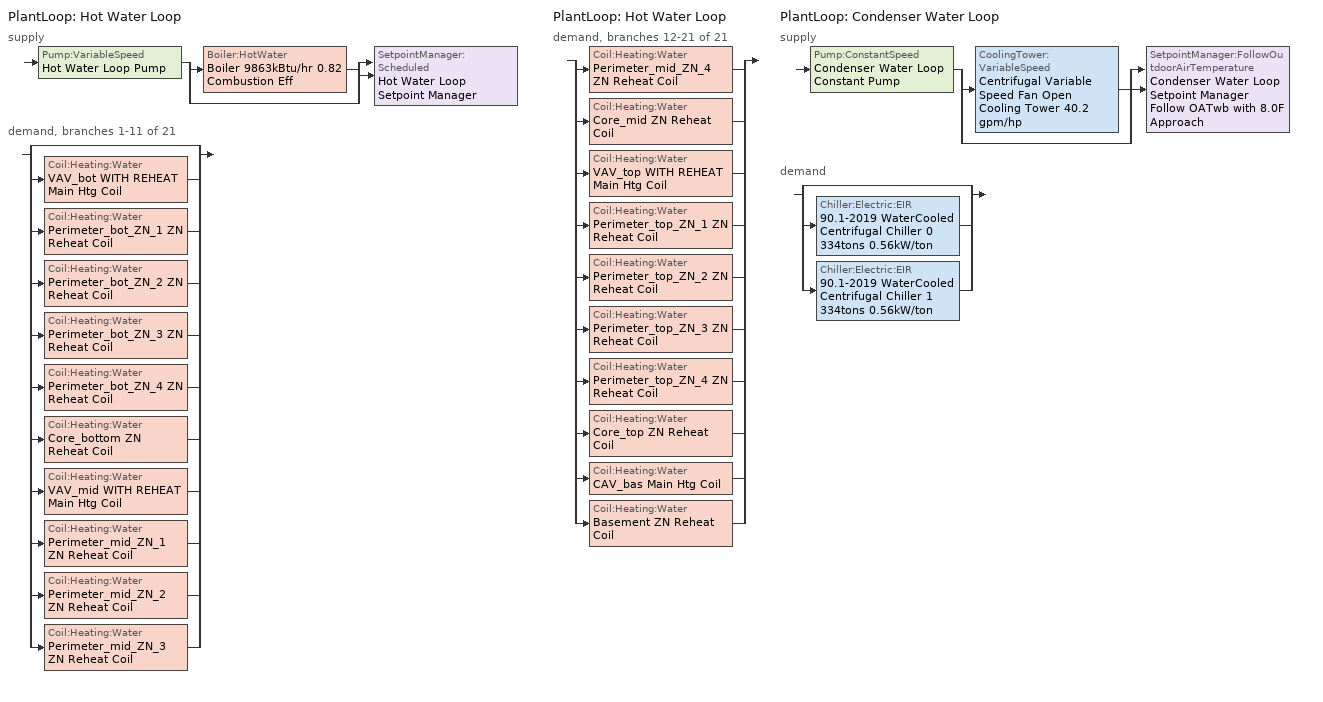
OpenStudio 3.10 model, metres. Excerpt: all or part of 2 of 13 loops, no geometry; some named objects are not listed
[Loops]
PlantLoop 'Hot Water Loop'
 supply: Pump:VariableSpeed 'Hot Water Loop Pump' > split
  | Boiler:HotWater 'Boiler 9863kBtu/hr 0.82 Combustion Eff'
  | bypass
  join > SetpointManager:Scheduled 'Hot Water Loop Setpoint Manager'
 demand, branches 1-11 of 21: split
  | bypass
  | Coil:Heating:Water 'VAV_bot WITH REHEAT Main Htg Coil'
  | Coil:Heating:Water 'Perimeter_bot_ZN_1 ZN Reheat Coil'
  | Coil:Heating:Water 'Perimeter_bot_ZN_2 ZN Reheat Coil'
  | Coil:Heating:Water 'Perimeter_bot_ZN_3 ZN Reheat Coil'
  | Coil:Heating:Water 'Perimeter_bot_ZN_4 ZN Reheat Coil'
  | Coil:Heating:Water 'Core_bottom ZN Reheat Coil'
  | Coil:Heating:Water 'VAV_mid WITH REHEAT Main Htg Coil'
  | Coil:Heating:Water 'Perimeter_mid_ZN_1 ZN Reheat Coil'
  | Coil:Heating:Water 'Perimeter_mid_ZN_2 ZN Reheat Coil'
  | Coil:Heating:Water 'Perimeter_mid_ZN_3 ZN Reheat Coil'
PlantLoop 'Hot Water Loop'
 demand, branches 12-21 of 21: split
  | Coil:Heating:Water 'Perimeter_mid_ZN_4 ZN Reheat Coil'
  | Coil:Heating:Water 'Core_mid ZN Reheat Coil'
  | Coil:Heating:Water 'VAV_top WITH REHEAT Main Htg Coil'
  | Coil:Heating:Water 'Perimeter_top_ZN_1 ZN Reheat Coil'
  | Coil:Heating:Water 'Perimeter_top_ZN_2 ZN Reheat Coil'
  | Coil:Heating:Water 'Perimeter_top_ZN_3 ZN Reheat Coil'
  | Coil:Heating:Water 'Perimeter_top_ZN_4 ZN Reheat Coil'
  | Coil:Heating:Water 'Core_top ZN Reheat Coil'
  | Coil:Heating:Water 'CAV_bas Main Htg Coil'
  | Coil:Heating:Water 'Basement ZN Reheat Coil'
PlantLoop 'Condenser Water Loop'
 supply: Pump:ConstantSpeed 'Condenser Water Loop Constant Pump' > split
  | CoolingTower:VariableSpeed 'Centrifugal Variable Speed Fan Open Cooling Tower 40.2 gpm/hp'
  | bypass
  join > SetpointManager:FollowOutdoorAirTemperature 'Condenser Water Loop Setpoint Manager Follow OATwb with 8.0F Approach'
 demand: split
  | bypass
  | Chiller:Electric:EIR '90.1-2019 WaterCooled  Centrifugal Chiller 0 334tons 0.56kW/ton'
  | Chiller:Electric:EIR '90.1-2019 WaterCooled  Centrifugal Chiller 1 334tons 0.56kW/ton'
[PlantLoop] Glycol Concentration=0; Plant Loop Volume {m3}=Autocalculate; Load Distribution Scheme=Optimal
Name | Fluid Type | Minimum Loop Temperature {C} | Maximum Loop Temperature {C}
Hot Water Loop | Water | 10
Condenser Water Loop |  | 5 | 80
[Sizing:Plant]
Name | Loop Type | Design Loop Exit Temperature {C} | Loop Design Temperature Difference {deltaC} | Sizing Option | Zone Timesteps in Averaging Window | Coincident Sizing Factor Mode
Hot Water Loop | Heating | 82.2222 | 11.1111 | NonCoincident | 1 | None
Condenser Water Loop | Condenser | 29.4444 | 5.55556 | Coincident | 6 | GlobalCoolingSizingFactor
[SetpointManager:Scheduled]
Hot Water Loop Setpoint Manager: Control Variable=Temperature; Schedule=Hot Water Loop Temp - 180F; Setpoint Node or NodeList=Hot Water Loop Supply Outlet Node
[Pump:VariableSpeed]
Hot Water Loop Pump: Rated Pump Head {Pa}=179344; Motor Efficiency=0.946296; Coefficient 1 of the Part Load Performance Curve=0; Coefficient 2 of the Part Load Performance Curve=0.0205; Coefficient 3 of the Part Load Performance Curve=0.4101; Coefficient 4 of the Part Load Performance Curve=0.5753; Pump Control Type=Intermittent; Skin Loss Radiative Fraction=0.5; Design Power Sizing Method=PowerPerFlowPerPressure; Design Electric Power per Unit Flow Rate {W/(m3/s)}=348701.1; Design Shaft Power per Unit Flow Rate per Unit Head {W-s/m3-Pa}=1.28205; Design Minimum Flow Rate Fraction=0
[Boiler:HotWater]
Boiler 9863kBtu/hr 0.82 Combustion Eff: Fuel Type=NaturalGas; Nominal Thermal Efficiency=0.813; Efficiency Curve Temperature Evaluation Variable=LeavingBoiler; Normalized Boiler Efficiency Curve=Boiler with Minimum Turndown; Minimum Part Load Ratio=0; Maximum Part Load Ratio=1.2; Optimum Part Load Ratio=1; Water Outlet Upper Temperature Limit {C}=95; Boiler Flow Mode=LeavingSetpointModulated; On Cycle Parasitic Electric Load {W}=0; Off Cycle Parasitic Fuel Load {W}=0; Sizing Factor=1
[SetpointManager:FollowOutdoorAirTemperature]
Condenser Water Loop Setpoint Manager Follow OATwb with 8.0F Approach: Control Variable=Temperature; Reference Temperature Type=OutdoorAirWetBulb; Offset Temperature Difference {deltaC}=4.44444; Maximum Setpoint Temperature {C}=29.4444; Minimum Setpoint Temperature {C}=21.1111; Setpoint Node or NodeList=Condenser Water Loop Supply Outlet Node
[Pump:ConstantSpeed]
Condenser Water Loop Constant Pump: Rated Flow Rate {m3/s}=autosize; Rated Pump Head {Pa}=148557; Rated Power Consumption {W}=autosize; Motor Efficiency=0.955395; Fraction of Motor Inefficiencies to Fluid Stream=0; Pump Control Type=Intermittent; Design Power Sizing Method=PowerPerFlowPerPressure; Design Electric Power per Unit Flow Rate {W/(m3/s)}=348701.1; Design Shaft Power per Unit Flow Rate per Unit Head {W-s/m3-Pa}=1.28205
[CoolingTower:VariableSpeed]
Centrifugal Variable Speed Fan Open Cooling Tower 40.2 gpm/hp: Model Type=CoolToolsCrossFlow; Design Inlet Air Wet-Bulb Temperature {C}=25; Design Approach Temperature {deltaC}=4.44444; Design Range Temperature {deltaC}=5.55556; Design Water Flow Rate {m3/s}=autosize; Design Air Flow Rate {m3/s}=autosize; Design Fan Power {W}=37366.7; Fan Power Ratio Function of Air Flow Rate Ratio Curve=VSD-TWR-FAN-FPLR; Minimum Air Flow Rate Ratio=0.2; Fraction of Tower Capacity in Free Convection Regime=0.125; Basin Heater Capacity {W/K}=0; Basin Heater Setpoint Temperature {C}=2; Evaporation Loss Mode=SaturatedExit; Evaporation Loss Factor {percent/K}=0.2; Drift Loss Percent {percent}=0.008; Blowdown Calculation Mode=ConcentrationRatio; Blowdown Concentration Ratio=3; Number of Cells=2; Cell Control=MaximalCell; Sizing Factor=1
[Chiller:Electric:EIR] Reference Capacity {W}=Autosize; Reference COP {W/W}=6.28036; Reference Leaving Chilled Water Temperature {C}=6.66667; Reference Entering Condenser Fluid Temperature {C}=35; Reference Chilled Water Flow Rate {m3/s}=Autosize; Cooling Capacity Function of Temperature Curve=WaterCooled_Centrifugal_Chiller_2010_PathA_CAPFT; Electric Input to Cooling Output Ratio Function of Temperature Curve=WaterCooled_Centrifugal_Chiller_2010_PathA_EIRFT; Electric Input to Cooling Output Ratio Function of Part Load Ratio Curve=ChlrWtrCentPathAAllEIRRatio_fQRatio; Minimum Part Load Ratio=0.15; Maximum Part Load Ratio=1; Optimum Part Load Ratio=1; Minimum Unloading Ratio=0.25; Condenser Type=WaterCooled; Leaving Chilled Water Lower Temperature Limit {C}=2.22222; Chiller Flow Mode=ConstantFlow; Design Heat Recovery Water Flow Rate {m3/s}=Autosize; Sizing Factor=0.5; Basin Heater Setpoint Temperature {C}=10; Condenser Heat Recovery Relative Capacity Fraction=1; Condenser Flow Control=ConstantFlow; Condenser Minimum Flow Fraction=0.2; Thermosiphon Minimum Temperature Difference=0
90.1-2019 WaterCooled  Centrifugal Chiller 0 334tons 0.56kW/ton; 90.1-2019 WaterCooled  Centrifugal Chiller 1 334tons 0.56kW/ton
[Coil:Heating:Water] Availability Schedule=Always On Discrete; Rated Inlet Water Temperature {C}=82.2222; Rated Outlet Water Temperature {C}=71.1111
Name | Rated Inlet Air Temperature {C} | Rated Outlet Air Temperature {C}
VAV_bot WITH REHEAT Main Htg Coil; VAV_mid WITH REHEAT Main Htg Coil; VAV_top WITH REHEAT Main Htg Coil | 7.22222 | 12.7778
Perimeter_bot_ZN_1 ZN Reheat Coil; Perimeter_bot_ZN_2 ZN Reheat Coil; Perimeter_bot_ZN_3 ZN Reheat Coil; Perimeter_bot_ZN_4 ZN Reheat Coil; Core_bottom ZN Reheat Coil; Perimeter_mid_ZN_1 ZN Reheat Coil; Perimeter_mid_ZN_2 ZN Reheat Coil; Perimeter_mid_ZN_3 ZN Reheat Coil; Perimeter_mid_ZN_4 ZN Reheat Coil; Core_mid ZN Reheat Coil; Perimeter_top_ZN_1 ZN Reheat Coil; Perimeter_top_ZN_2 ZN Reheat Coil; Perimeter_top_ZN_3 ZN Reheat Coil; Perimeter_top_ZN_4 ZN Reheat Coil; Core_top ZN Reheat Coil | 12.7778 | 40
CAV_bas Main Htg Coil | 7.22222 | 16.6667
Basement ZN Reheat Coil | 16.6667 | 50
[Controller:WaterCoil] Action=Normal; Controller Convergence Tolerance {deltaC}=0.0001; Minimum Actuated Flow {m3/s}=0
Name | Water Coil
VAV_bot WITH REHEAT Main Htg Coil Controller | VAV_bot WITH REHEAT Main Htg Coil
Perimeter_bot_ZN_1 ZN Reheat Coil Controller | Perimeter_bot_ZN_1 ZN Reheat Coil
Perimeter_bot_ZN_2 ZN Reheat Coil Controller | Perimeter_bot_ZN_2 ZN Reheat Coil
Perimeter_bot_ZN_3 ZN Reheat Coil Controller | Perimeter_bot_ZN_3 ZN Reheat Coil
Perimeter_bot_ZN_4 ZN Reheat Coil Controller | Perimeter_bot_ZN_4 ZN Reheat Coil
Core_bottom ZN Reheat Coil Controller | Core_bottom ZN Reheat Coil
VAV_mid WITH REHEAT Main Htg Coil Controller | VAV_mid WITH REHEAT Main Htg Coil
Perimeter_mid_ZN_1 ZN Reheat Coil Controller | Perimeter_mid_ZN_1 ZN Reheat Coil
Perimeter_mid_ZN_2 ZN Reheat Coil Controller | Perimeter_mid_ZN_2 ZN Reheat Coil
Perimeter_mid_ZN_3 ZN Reheat Coil Controller | Perimeter_mid_ZN_3 ZN Reheat Coil
Perimeter_mid_ZN_4 ZN Reheat Coil Controller | Perimeter_mid_ZN_4 ZN Reheat Coil
Core_mid ZN Reheat Coil Controller | Core_mid ZN Reheat Coil
VAV_top WITH REHEAT Main Htg Coil Controller | VAV_top WITH REHEAT Main Htg Coil
Perimeter_top_ZN_1 ZN Reheat Coil Controller | Perimeter_top_ZN_1 ZN Reheat Coil
Perimeter_top_ZN_2 ZN Reheat Coil Controller | Perimeter_top_ZN_2 ZN Reheat Coil
Perimeter_top_ZN_3 ZN Reheat Coil Controller | Perimeter_top_ZN_3 ZN Reheat Coil
Perimeter_top_ZN_4 ZN Reheat Coil Controller | Perimeter_top_ZN_4 ZN Reheat Coil
Core_top ZN Reheat Coil Controller | Core_top ZN Reheat Coil
CAV_bas Main Htg Coil Controller | CAV_bas Main Htg Coil
Basement ZN Reheat Coil Controller | Basement ZN Reheat Coil
[EnergyManagementSystem:Sensor]
Name | Output Variable or Output Meter Index Key | Output Variable or Output Meter
Business_Sensor | OfficeLarge_BUSINESS_SCH | Schedule Value
ems_Basement_LSr | Basement | Space Lights Electricity Rate
ems_Core_bottom_LSr | Core_bottom | Space Lights Electricity Rate
ems_Core_mid_LSr | Core_mid | Space Lights Electricity Rate
ems_Core_top_LSr | Core_top | Space Lights Electricity Rate
ems_Perimeter_bot_ZN_1_LSr | Perimeter_bot_ZN_1 | Space Lights Electricity Rate
ems_Perimeter_bot_ZN_2_LSr | Perimeter_bot_ZN_2 | Space Lights Electricity Rate
ems_Perimeter_bot_ZN_3_LSr | Perimeter_bot_ZN_3 | Space Lights Electricity Rate
ems_Perimeter_bot_ZN_4_LSr | Perimeter_bot_ZN_4 | Space Lights Electricity Rate
ems_Perimeter_mid_ZN_1_LSr | Perimeter_mid_ZN_1 | Space Lights Electricity Rate
ems_Perimeter_mid_ZN_2_LSr | Perimeter_mid_ZN_2 | Space Lights Electricity Rate
ems_Perimeter_mid_ZN_3_LSr | Perimeter_mid_ZN_3 | Space Lights Electricity Rate
ems_Perimeter_mid_ZN_4_LSr | Perimeter_mid_ZN_4 | Space Lights Electricity Rate
ems_Perimeter_top_ZN_1_LSr | Perimeter_top_ZN_1 | Space Lights Electricity Rate
ems_Perimeter_top_ZN_2_LSr | Perimeter_top_ZN_2 | Space Lights Electricity Rate
ems_Perimeter_top_ZN_3_LSr | Perimeter_top_ZN_3 | Space Lights Electricity Rate
ems_Perimeter_top_ZN_4_LSr | Perimeter_top_ZN_4 | Space Lights Electricity Rate
OAT; OAT_1; OAT_2; OAT_3 | Environment | Site Outdoor Air Drybulb Temperature
[EnergyManagementSystem:Program]
Transformer_Load_Prog: SET Wired_LTG = Facility_Int_LTG*0.0281
SET_ems_Basement_Light_EMS_Program: SET ems_Basement_LSr_IP=0.093*ems_Basement_LSr/2779.42661918; IF (Business_Sensor <= 0) && (ems_Basement_LSr_IP >= 0.02); SET ems_Basement_Light1_Actuator = 0.02*2779.42661918/0.09290304; ELSE; SET ems_Basement_Light1_Actuator = NULL; ENDIF
SET_ems_Core_bottom_Light_EMS_Program: SET ems_Core_bottom_LSr_IP=0.093*ems_Core_bottom_LSr/2496.1204595199997; IF (Business_Sensor <= 0) && (ems_Core_bottom_LSr_IP >= 0.02); SET ems_Core_bottom_Light1_Actuator = 0.02*2496.1204595199997/0.09290304; ELSE; SET ems_Core_bottom_Light1_Actuator = NULL; ENDIF
SET_ems_Core_mid_Light_EMS_Program: SET ems_Core_mid_LSr_IP=0.093*ems_Core_mid_LSr/2496.1204595199997; IF (Business_Sensor <= 0) && (ems_Core_mid_LSr_IP >= 0.02); SET ems_Core_mid_Light1_Actuator = 0.02*2496.1204595199997/0.09290304; ELSE; SET ems_Core_mid_Light1_Actuator = NULL; ENDIF
SET_ems_Core_top_Light_EMS_Program: SET ems_Core_top_LSr_IP=0.093*ems_Core_top_LSr/2496.1204595199997; IF (Business_Sensor <= 0) && (ems_Core_top_LSr_IP >= 0.02); SET ems_Core_top_Light1_Actuator = 0.02*2496.1204595199997/0.09290304; ELSE; SET ems_Core_top_Light1_Actuator = NULL; ENDIF
SET_ems_Perimeter_bot_ZN_1_Light_EMS_Program: SET ems_Perimeter_bot_ZN_1_LSr_IP=0.093*ems_Perimeter_bot_ZN_1_LSr/313.4196888; IF (Business_Sensor <= 0) && (ems_Perimeter_bot_ZN_1_LSr_IP >= 0.02); SET ems_Perimeter_bot_ZN_1_Light1_Actuator = 0.02*313.4196888/0.09290304; ELSE; SET ems_Perimeter_bot_ZN_1_Light1_Actuator = NULL; ENDIF
SET_ems_Perimeter_bot_ZN_2_Light_EMS_Program: SET ems_Perimeter_bot_ZN_2_LSr_IP=0.093*ems_Perimeter_bot_ZN_2_LSr/201.97514933999997; IF (Business_Sensor <= 0) && (ems_Perimeter_bot_ZN_2_LSr_IP >= 0.02); SET ems_Perimeter_bot_ZN_2_Light1_Actuator = 0.02*201.97514933999997/0.09290304; ELSE; SET ems_Perimeter_bot_ZN_2_Light1_Actuator = NULL; ENDIF
SET_ems_Perimeter_bot_ZN_3_Light_EMS_Program: SET ems_Perimeter_bot_ZN_3_LSr_IP=0.093*ems_Perimeter_bot_ZN_3_LSr/313.41283540000006; IF (Business_Sensor <= 0) && (ems_Perimeter_bot_ZN_3_LSr_IP >= 0.02); SET ems_Perimeter_bot_ZN_3_Light1_Actuator = 0.02*313.41283540000006/0.09290304; ELSE; SET ems_Perimeter_bot_ZN_3_Light1_Actuator = NULL; ENDIF
SET_ems_Perimeter_bot_ZN_4_Light_EMS_Program: SET ems_Perimeter_bot_ZN_4_LSr_IP=0.093*ems_Perimeter_bot_ZN_4_LSr/201.97514933999997; IF (Business_Sensor <= 0) && (ems_Perimeter_bot_ZN_4_LSr_IP >= 0.02); SET ems_Perimeter_bot_ZN_4_Light1_Actuator = 0.02*201.97514933999997/0.09290304; ELSE; SET ems_Perimeter_bot_ZN_4_Light1_Actuator = NULL; ENDIF
SET_ems_Perimeter_mid_ZN_1_Light_EMS_Program: SET ems_Perimeter_mid_ZN_1_LSr_IP=0.093*ems_Perimeter_mid_ZN_1_LSr/313.4196888; IF (Business_Sensor <= 0) && (ems_Perimeter_mid_ZN_1_LSr_IP >= 0.02); SET ems_Perimeter_mid_ZN_1_Light1_Actuator = 0.02*313.4196888/0.09290304; ELSE; SET ems_Perimeter_mid_ZN_1_Light1_Actuator = NULL; ENDIF
SET_ems_Perimeter_mid_ZN_2_Light_EMS_Program: SET ems_Perimeter_mid_ZN_2_LSr_IP=0.093*ems_Perimeter_mid_ZN_2_LSr/201.97514933999997; IF (Business_Sensor <= 0) && (ems_Perimeter_mid_ZN_2_LSr_IP >= 0.02); SET ems_Perimeter_mid_ZN_2_Light1_Actuator = 0.02*201.97514933999997/0.09290304; ELSE; SET ems_Perimeter_mid_ZN_2_Light1_Actuator = NULL; ENDIF
SET_ems_Perimeter_mid_ZN_3_Light_EMS_Program: SET ems_Perimeter_mid_ZN_3_LSr_IP=0.093*ems_Perimeter_mid_ZN_3_LSr/313.41283540000006; IF (Business_Sensor <= 0) && (ems_Perimeter_mid_ZN_3_LSr_IP >= 0.02); SET ems_Perimeter_mid_ZN_3_Light1_Actuator = 0.02*313.41283540000006/0.09290304; ELSE; SET ems_Perimeter_mid_ZN_3_Light1_Actuator = NULL; ENDIF
SET_ems_Perimeter_mid_ZN_4_Light_EMS_Program: SET ems_Perimeter_mid_ZN_4_LSr_IP=0.093*ems_Perimeter_mid_ZN_4_LSr/201.97514933999997; IF (Business_Sensor <= 0) && (ems_Perimeter_mid_ZN_4_LSr_IP >= 0.02); SET ems_Perimeter_mid_ZN_4_Light1_Actuator = 0.02*201.97514933999997/0.09290304; ELSE; SET ems_Perimeter_mid_ZN_4_Light1_Actuator = NULL; ENDIF
SET_ems_Perimeter_top_ZN_1_Light_EMS_Program: SET ems_Perimeter_top_ZN_1_LSr_IP=0.093*ems_Perimeter_top_ZN_1_LSr/313.4196888; IF (Business_Sensor <= 0) && (ems_Perimeter_top_ZN_1_LSr_IP >= 0.02); SET ems_Perimeter_top_ZN_1_Light1_Actuator = 0.02*313.4196888/0.09290304; ELSE; SET ems_Perimeter_top_ZN_1_Light1_Actuator = NULL; ENDIF
SET_ems_Perimeter_top_ZN_2_Light_EMS_Program: SET ems_Perimeter_top_ZN_2_LSr_IP=0.093*ems_Perimeter_top_ZN_2_LSr/201.97514933999997; IF (Business_Sensor <= 0) && (ems_Perimeter_top_ZN_2_LSr_IP >= 0.02); SET ems_Perimeter_top_ZN_2_Light1_Actuator = 0.02*201.97514933999997/0.09290304; ELSE; SET ems_Perimeter_top_ZN_2_Light1_Actuator = NULL; ENDIF
SET_ems_Perimeter_top_ZN_3_Light_EMS_Program: SET ems_Perimeter_top_ZN_3_LSr_IP=0.093*ems_Perimeter_top_ZN_3_LSr/313.41283540000006; IF (Business_Sensor <= 0) && (ems_Perimeter_top_ZN_3_LSr_IP >= 0.02); SET ems_Perimeter_top_ZN_3_Light1_Actuator = 0.02*313.41283540000006/0.09290304; ELSE; SET ems_Perimeter_top_ZN_3_Light1_Actuator = NULL; ENDIF
SET_ems_Perimeter_top_ZN_4_Light_EMS_Program: SET ems_Perimeter_top_ZN_4_LSr_IP=0.093*ems_Perimeter_top_ZN_4_LSr/201.97514933999997; IF (Business_Sensor <= 0) && (ems_Perimeter_top_ZN_4_LSr_IP >= 0.02); SET ems_Perimeter_top_ZN_4_Light1_Actuator = 0.02*201.97514933999997/0.09290304; ELSE; SET ems_Perimeter_top_ZN_4_Light1_Actuator = NULL; ENDIF
ems_DataCenter_basement_ZN_6_ZN_PSZ_AC_Data_Center_OptimumStartProg0: IF DaylightSavings==0 && DayOfWeek>1 && Hour==5 && OAT<23.9 && OAT>1.7; SET ems_DataCenter_basement_ZN_6_ZN_PSZ_AC_Data_Center_ClgSch0 = 29.4; SET ems_DataCenter_basement_ZN_6_ZN_PSZ_AC_Data_Center_HtgSch0 = 15.6; ELSEIF DaylightSavings==0 && DayOfWeek==1 && Hour==7 && OAT<23.9 && OAT>1.7; SET ems_DataCenter_basement_ZN_6_ZN_PSZ_AC_Data_Center_ClgSch0 = 29.4; SET ems_DataCenter_basement_ZN_6_ZN_PSZ_AC_Data_Center_HtgSch0 = 15.6; ELSEIF DaylightSavings==1 && DayOfWeek>1 && Hour==4 && OAT<23.9 && OAT>1.7; SET ems_DataCenter_basement_ZN_6_ZN_PSZ_AC_Data_Center_ClgSch0 = 29.4; SET ems_DataCenter_basement_ZN_6_ZN_PSZ_AC_Data_Center_HtgSch0 = 15.6; ELSEIF DaylightSavings==1 && DayOfWeek==1 && Hour==6 && OAT<23.9 && OAT>1.7; SET ems_DataCenter_basement_ZN_6_ZN_PSZ_AC_Data_Center_ClgSch0 = 29.4; SET ems_DataCenter_basement_ZN_6_ZN_PSZ_AC_Data_Center_HtgSch0 = 15.6; ELSE; SET ems_DataCenter_basement_ZN_6_ZN_PSZ_AC_Data_Center_ClgSch0 = NULL; SET ems_DataCenter_basement_ZN_6_ZN_PSZ_AC_Data_Center_HtgSch0 = NULL; ENDIF
ems_VAV_bot_WITH_REHEAT_OptimumStartProg0: IF DaylightSavings==0 && DayOfWeek>1 && Hour==5 && OAT_1<23.9 && OAT_1>1.7; SET ems_VAV_bot_WITH_REHEAT_ClgSch0 = 29.4; SET ems_VAV_bot_WITH_REHEAT_HtgSch0 = 15.6; ELSEIF DaylightSavings==0 && DayOfWeek==1 && Hour==7 && OAT_1<23.9 && OAT_1>1.7; SET ems_VAV_bot_WITH_REHEAT_ClgSch0 = 29.4; SET ems_VAV_bot_WITH_REHEAT_HtgSch0 = 15.6; ELSEIF DaylightSavings==1 && DayOfWeek>1 && Hour==4 && OAT_1<23.9 && OAT_1>1.7; SET ems_VAV_bot_WITH_REHEAT_ClgSch0 = 29.4; SET ems_VAV_bot_WITH_REHEAT_HtgSch0 = 15.6; ELSEIF DaylightSavings==1 && DayOfWeek==1 && Hour==6 && OAT_1<23.9 && OAT_1>1.7; SET ems_VAV_bot_WITH_REHEAT_ClgSch0 = 29.4; SET ems_VAV_bot_WITH_REHEAT_HtgSch0 = 15.6; ELSE; SET ems_VAV_bot_WITH_REHEAT_ClgSch0 = NULL; SET ems_VAV_bot_WITH_REHEAT_HtgSch0 = NULL; ENDIF
ems_VAV_mid_WITH_REHEAT_OptimumStartProg0: IF DaylightSavings==0 && DayOfWeek>1 && Hour==5 && OAT_2<23.9 && OAT_2>1.7; SET ems_VAV_mid_WITH_REHEAT_ClgSch0 = 29.4; SET ems_VAV_mid_WITH_REHEAT_HtgSch0 = 15.6; ELSEIF DaylightSavings==0 && DayOfWeek==1 && Hour==7 && OAT_2<23.9 && OAT_2>1.7; SET ems_VAV_mid_WITH_REHEAT_ClgSch0 = 29.4; SET ems_VAV_mid_WITH_REHEAT_HtgSch0 = 15.6; ELSEIF DaylightSavings==1 && DayOfWeek>1 && Hour==4 && OAT_2<23.9 && OAT_2>1.7; SET ems_VAV_mid_WITH_REHEAT_ClgSch0 = 29.4; SET ems_VAV_mid_WITH_REHEAT_HtgSch0 = 15.6; ELSEIF DaylightSavings==1 && DayOfWeek==1 && Hour==6 && OAT_2<23.9 && OAT_2>1.7; SET ems_VAV_mid_WITH_REHEAT_ClgSch0 = 29.4; SET ems_VAV_mid_WITH_REHEAT_HtgSch0 = 15.6; ELSE; SET ems_VAV_mid_WITH_REHEAT_ClgSch0 = NULL; SET ems_VAV_mid_WITH_REHEAT_HtgSch0 = NULL; ENDIF
[Schedule:Constant]
Always On Discrete: Value=1
[Schedule:Ruleset]
Hot Water Loop Temp - 180F: Default Day Schedule=Hot Water Loop Temp - 180F Default
[Schedule:Day]
Hot Water Loop Temp - 180F Default: 24, 0, 82.2222
[Curve:Cubic] Minimum Value of x=0
Name | Coefficient1 Constant | Coefficient2 x | Coefficient3 x**2 | Coefficient4 x**3 | Maximum Value of x
VSD-TWR-FAN-FPLR | 0.331629 | -0.885676 | 0.605565 | 0.948482 | 1
Boiler with Minimum Turndown | 0.7791 | 1.4745 | -2.5795 | 1.3467 | 1.3
[Curve:Biquadratic] Minimum Value of x=5; Maximum Value of x=10; Minimum Value of y=17.78; Maximum Value of y=46.11
Name | Coefficient1 Constant | Coefficient2 x | Coefficient3 x**2 | Coefficient4 y | Coefficient5 y**2 | Coefficient6 x*y
WaterCooled_Centrifugal_Chiller_2010_PathA_CAPFT | 0.760017 | 0.0147432 | 0.0002144 | 0.0207218 | -0.0006425 | 0.0008007
WaterCooled_Centrifugal_Chiller_2010_PathA_EIRFT | 0.677258 | 0.0117857 | -0.0001967 | 0.0014414 | 0.0003005 | -0.0006807
[Curve:Quadratic]
ChlrWtrCentPathAAllEIRRatio_fQRatio: Coefficient1 Constant=0.222149; Coefficient2 x=0.503156; Coefficient3 x**2=0.256905; Minimum Value of x=0.1; Maximum Value of x=1; Minimum Curve Output=0.28
